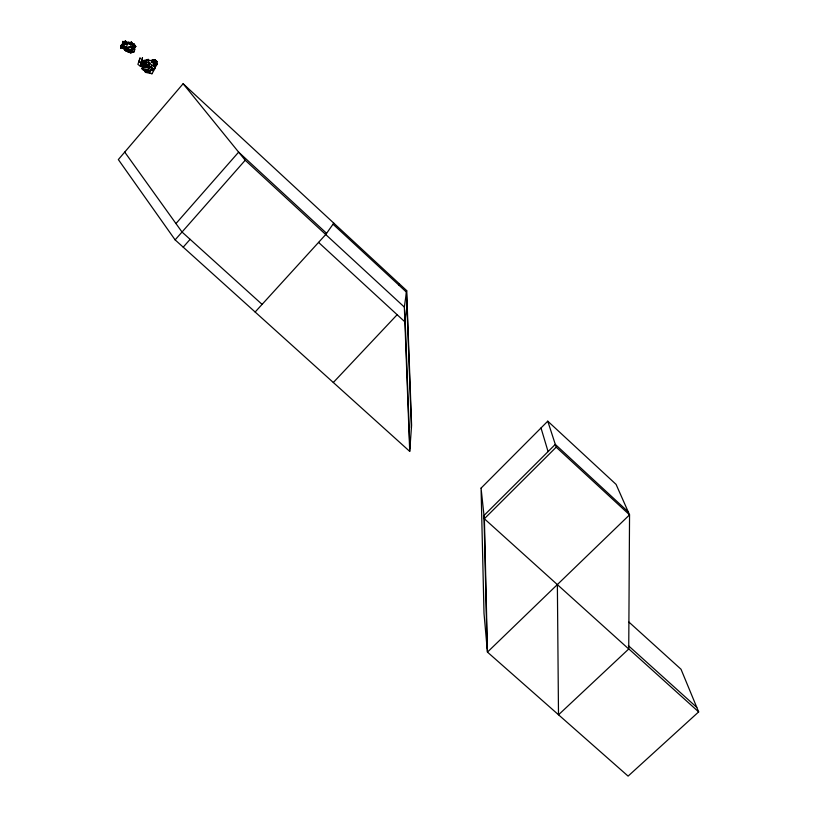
<?xml version="1.0" encoding="UTF-8"?>
<svg xmlns="http://www.w3.org/2000/svg" width="817" height="817" viewBox="0 0 817 817"><rect width="100%" height="100%" fill="white"/><g stroke="black" fill="none" stroke-linecap="round" stroke-linejoin="round"><path stroke-width="1.23" d="M145.722 67.014L144.946 66.3L144.486 61.163L147.54 60.468L151.88 65.391L151.87 69.496L149.133 68.873L147.213 70.201L143.496 70.313L141.79 68.608L142.73 66.953L148.357 64.992L149.572 65.615L149.215 67.893M120.834 45.823L125.583 42.31L130.199 44.098L132.63 48.969L130.659 52.125L124.991 49.112L122.775 46.926M123.244 46.191L126.717 46.783L120.732 48.244L120.845 45.497L122.632 45.027L122.621 46.763L126.717 46.783L127.36 43.577L125.583 42.31L124.153 42.76L122.856 44.435M409.715 451.382L411.594 425.197L406.662 290.586L183.12 83.722L118.342 159.57L175.124 239.871L409.715 451.382L404.344 307.069L406.662 290.586M154.168 64.482L155.159 62.317L154.587 60.795L156.047 62.337L155.914 63.818L155.24 65.115L153.637 65.85M126.288 42.259L128.198 42.984L131.333 42.096L132.834 44.996L132.293 50.388L133.181 49.653L134.294 46.538L129.055 42.555L127.442 42.494L125.297 40.85L123.551 45.047M152.074 67.78L151.87 69.496L153.821 68.403L150.502 70.926L148.01 71.089M407.162 304.363L404.895 321.857L318.559 242.394M122.213 45.006L122.754 41.432L125.338 41.902L125.297 40.85M399.176 285.409L399.442 283.907M132.834 44.996L132.221 48.111L129.331 46.62L127.442 47.958L128.984 51.737L133.181 49.653M142.73 66.953L149.572 65.615L149.399 63.266L144.946 66.3L142.679 65.105L140.391 66.197L142.475 57.711L140.391 66.197L137.899 64.38L140.105 57.823L138.819 61.98L144.374 63.46L146.57 63.175L144.946 66.3L143.036 66.81L140.984 64.655M143.853 69.854L145.538 72.366L151.993 73.744L155.332 67.831L152.779 62.603L153.81 60.376L155.996 62.541L155.455 64.492L153.545 65.911M132.293 50.388L135.071 46.62L131.333 42.096M128.514 43.301L131.394 43.189L131.711 42.218M122.826 44.669L123.153 48.479L125.43 50.501L130.832 52.931L134.305 51.716L134.611 48.091M157.16 63.746L155.986 65.84L153.78 66.555C156.374 66.698 157.722 63.869 157.038 61.632L154.954 59.774L151.523 60.499L154.954 59.774L157.038 61.632M123.949 46.559L123.153 48.479L123.541 46.916L125.43 50.501L129.004 52.4L134.305 51.716M132.681 45.578L134.131 44.077L131.813 43.669L134.008 44.353L135.724 46.508L134.448 48.356M154.025 65.023L155.506 62.112L153.81 60.376M120.845 45.497L124.255 44.833L125.583 42.31M120.732 48.244L122.632 45.027L122.039 45.558M130.659 52.125L132.385 49.561L128.984 51.737L128.463 50.664L130.73 50.245L129.178 49.234M333.785 223.153L325.728 234.53L255.139 312.023M156.793 64.788L155.618 66.116L153.8 66.443M175.961 223.562L238.635 152.136L326.586 233.305M175.124 239.871L245.212 160.244L183.12 83.722M183.212 247.163L190.116 239.34M333.316 382.509L397.144 314.719M481.06 488.127L547.768 421.174L616.089 484.399L629.55 514.843L628.733 648.994L484.348 518.754L481.06 488.127L484.001 613.24L487.453 652.109L628.099 776.119L698.658 711.893L681.01 669.235L628.967 622.105M140.391 66.197L144.374 63.46L141.3 61.234L148.265 59.386L149.113 60.295M484.348 518.754L556.203 447.165L547.768 421.174M134.111 48.101L135.724 46.508L134.131 44.077M628.038 511.667L555.294 444.397L484.001 515.486L487.085 647.973M143.496 70.313L146.325 70.262L150.89 66.933L145.487 66.831M125.338 41.902L124.153 42.76L122.754 41.432M151.768 61.867L152.932 61.091M146.345 60.264L148.265 59.386M124.255 44.833L127.36 43.577L130.199 44.098L129.055 42.555M129.331 46.62L131.19 46.988L126.931 48.183L128.626 49.275L126.952 50.521L125.297 48.908L129.178 47.437L127.442 47.958M130.73 50.245L128.555 51.001L125.777 50.011L127.36 49.541M151.942 60.213L155.485 59.978M153.678 65.564L155.24 65.115M151.88 65.391L153.739 64.849L155.332 67.831M148.694 67.484L150.89 66.933L141.79 68.608M135.724 46.508L134.539 46.804L134.008 44.353M143.802 64.849L141.443 65.421L142.372 67.219M132.63 48.969L128.136 49.827L126.931 48.183M124.991 49.112L125.43 50.501L127.309 50.419M148.48 72.304L145.538 72.366L144.905 70.568L150.502 70.926M128.463 50.664L131.772 50.623M147.54 60.468L150.92 60.509M155.159 62.317L156.047 62.337M134.294 46.538L135.071 46.62M125.297 48.908L128.626 49.275L126.952 50.521L125.777 50.011M153.974 60.989L155.455 61.306M144.333 61.888L141.3 61.234L141.933 64.655M151.155 62.194L155.996 62.541M129.055 43.199L130.771 43.638L127.442 42.494M125.43 50.501L130.832 52.931M150.614 69.996L152.687 70.691M128.249 42.004L131.394 43.189M149.399 63.266L144.486 61.163L146.57 63.175M144.905 70.568L151.993 73.744M145.763 70.354L147.611 71.314M133.283 48.438L134.979 49.745M143.986 60.315L145.355 61.408M698.658 711.893L628.804 648.923L558.501 714.824L557.368 584.574M262.094 304.384L182.028 232.028L124.735 152.095M628.355 645.634L696.778 707.359M245.212 160.244L404.344 307.069M556.203 447.165L629.55 514.843L487.453 652.109L484.389 518.713M333.03 224.215L406.447 292.129L411.421 427.648M145.947 69.639L146.325 70.262M541.007 427.955L548.074 451.597M143.608 67.648L143.138 65.585L143.241 67.872M405.14 319.988L409.909 448.594"/></g></svg>
